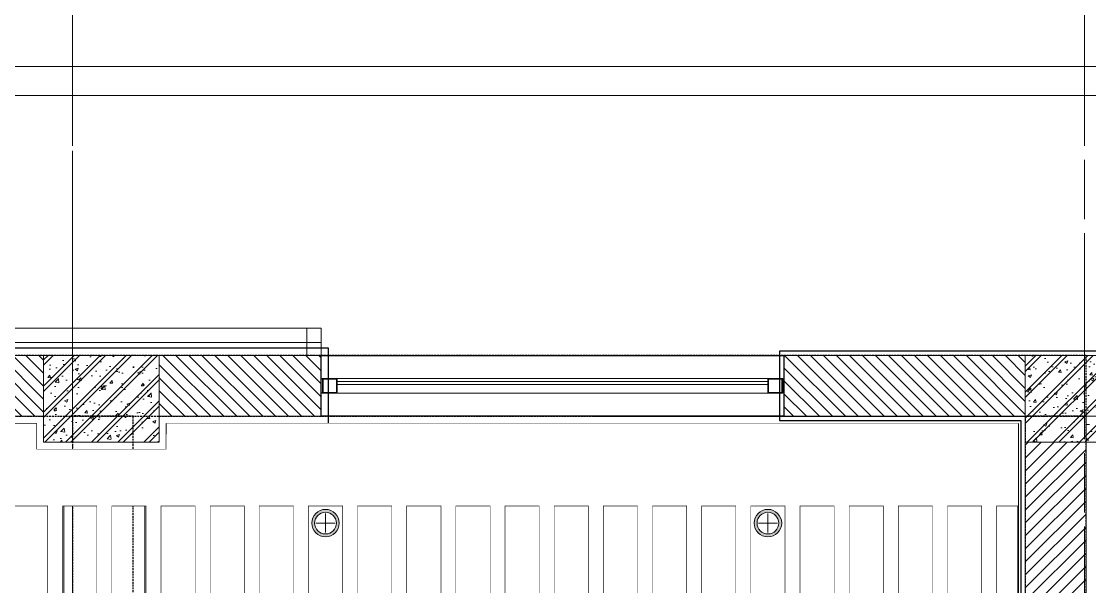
# Model space of a CAD drawing. Header units: millimetres. Extents: x -343543 to 400519, y -115663 to 104219.
# Drawn here: x -257931 to -254237, y 18600 to 20557 of the extents above; entities that cross this region are included whole.
import ezdxf
from ezdxf.xclip import XClip

# ---------------------------------------------------------------- set-up
doc = ezdxf.new("R2010")
doc.units = ezdxf.units.MM
doc.header["$XCLIPFRAME"] = 0
doc.linetypes.add('XREF MAT BANG TUONG XAY$0$CENTER', pattern=[50.8, 31.75, -6.35, 6.35, -6.35])
doc.linetypes.add('XREF MAT BANG TUONG XAY$0$xref_IKIGAI_Cot$0$HIDDEN', pattern=[9.525, 6.35, -3.175])
doc.layers.get('0').update_dxf_attribs({"color": 231, "lineweight": 0})
doc.layers.get('DefPoints').update_dxf_attribs({"color": 191})
for name, color, linetype, lineweight in [('A-CLNG', 157, 'Continuous', 25), ('A-OPEN', 20, 'Continuous', 9), ('A-PATT', 252, 'Continuous', 9), ('A-SYMBOLS', 10, 'Continuous', 13), ('XREF MAT BANG TUONG XAY$0$01.Xref _MB T1$0$A-FNSH', 8, 'Continuous', 9), ('XREF MAT BANG TUONG XAY$0$01.Xref _MB T1$0$A-GLAZ', 8, 'Continuous', 13), ('XREF MAT BANG TUONG XAY$0$01.Xref _MB T1$0$A-LITE', 8, 'Continuous', 9), ('XREF MAT BANG TUONG XAY$0$01.Xref _MB T1$0$A-RAIL', 8, 'Continuous', 9), ('XREF MAT BANG TUONG XAY$0$01.Xref _MB T1$0$A-TEXT', 8, 'Continuous', 25), ('XREF MAT BANG TUONG XAY$0$A-GRID', 8, 'XREF MAT BANG TUONG XAY$0$CENTER', 15), ('XREF MAT BANG TUONG XAY$0$A-WALL-INT', 8, 'Continuous', 9), ('XREF MAT BANG TUONG XAY$0$xref_IKIGAI_Cot$0$A-FNSH', 8, 'Continuous', 9), ('XREF MAT BANG TUONG XAY$0$xref_IKIGAI_Cot$0$A-PATT', 8, 'Continuous', 5)]:
    doc.layers.add(name, color=color, linetype=linetype, lineweight=lineweight)
doc.layers.add('fix lightting red', color=1, linetype='Continuous', lineweight=5, true_color=0xff0000)
for name, color, linetype in [('XREF MAT BANG TUONG XAY$0$A-FNSH', 8, 'Continuous'), ('XREF MAT BANG TUONG XAY$0$A-FURN', 8, 'Continuous'), ('XREF MAT BANG TUONG XAY$0$A-PATT', 8, 'Continuous'), ('XREF MAT BANG TUONG XAY$0$xref_IKIGAI_Cot$0$S-HIDD', 8, 'XREF MAT BANG TUONG XAY$0$xref_IKIGAI_Cot$0$HIDDEN')]:
    doc.layers.add(name, color=color, linetype=linetype)

# ---------------------------------------------------------------- blocks, each defined once
blk = doc.blocks.new('XREF MAT BANG TUONG XAY$0$01.Xref _MB T1$0$A$Cfb76151b')
at = {"color": 8}
for points in [[(0, 0), (50, 0), (50, 50), (0, 50)], [(2, 2), (48, 2), (48, 48), (2, 48)]]:
    blk.add_lwpolyline(points, close=True, dxfattribs=at)
blk = doc.blocks.new('XREF MAT BANG TUONG XAY$0$01.Xref _MB T1$0$A$Cc763f58b')
at = {"layer": 'DefPoints', "color": 8}
blk.add_line((5, -50), (5, 0), dxfattribs=at)
at = {"layer": 'XREF MAT BANG TUONG XAY$0$01.Xref _MB T1$0$A-FNSH', "color": 8}
for centre, start, end in [((2.5, 2.3), 222.6903, 317.3097), ((2.5, -52.3), 42.6903, 137.3097)]:
    blk.add_arc(centre, 3.4, start, end, dxfattribs=at)
blk = doc.blocks.new('*U112')
at = {"layer": 'XREF MAT BANG TUONG XAY$0$01.Xref _MB T1$0$A-GLAZ'}
for p, q in [((1545, 20), (55, 20)), ((1545, 10), (55, 10))]:
    blk.add_line(p, q, dxfattribs=at)
at = {"layer": 'XREF MAT BANG TUONG XAY$0$01.Xref _MB T1$0$A-LITE', "color": 8}
blk.add_lwpolyline([(1545, 50), (55, 50), (55, 0), (1545, 0)], close=True, dxfattribs=at)
at = {"layer": 'XREF MAT BANG TUONG XAY$0$01.Xref _MB T1$0$A-FNSH', "color": 8, "rotation": 180}
blk.add_blockref('XREF MAT BANG TUONG XAY$0$01.Xref _MB T1$0$A$Cc763f58b', (5, 0), dxfattribs=at)
at = {"layer": 'XREF MAT BANG TUONG XAY$0$01.Xref _MB T1$0$A-FNSH', "color": 8, "xscale": -1, "rotation": 180}
blk.add_blockref('XREF MAT BANG TUONG XAY$0$01.Xref _MB T1$0$A$Cc763f58b', (1595, 0), dxfattribs=at)
at = {"layer": 'XREF MAT BANG TUONG XAY$0$01.Xref _MB T1$0$A-GLAZ', "color": 8}
blk.add_blockref('XREF MAT BANG TUONG XAY$0$01.Xref _MB T1$0$A$Cfb76151b', (5, 0), dxfattribs=at)
at = {"layer": 'XREF MAT BANG TUONG XAY$0$01.Xref _MB T1$0$A-GLAZ', "color": 8, "xscale": -1}
blk.add_blockref('XREF MAT BANG TUONG XAY$0$01.Xref _MB T1$0$A$Cfb76151b', (1595, 0), dxfattribs=at)
blk = doc.blocks.new('XREF MAT BANG TUONG XAY$0$00.xref_IKIGAI_Truc')
at = {"layer": 'XREF MAT BANG TUONG XAY$0$A-GRID', "color": 8, "ltscale": 20}
for points in [[(5100, -3895), (5100, 22924.4)], [(8600, -4179.1), (8600, 22924.4)], [(-2907.5, 19400), (42750, 19400)]]:
    blk.add_lwpolyline(points, dxfattribs=at)
blk = doc.blocks.new('XREF MAT BANG TUONG XAY$0$xref_IKIGAI_Cot')
at = {"layer": 'XREF MAT BANG TUONG XAY$0$xref_IKIGAI_Cot$0$A-PATT'}
h = blk.add_hatch(dxfattribs=at)
h.set_pattern_fill('BT-01', color=8, scale=15, pattern_type=2)
h.set_pattern_definition([(50, (180, 80), (107.58903, -9.41282), [11.25, -123.75]), (355, (180, 80), (-20.8127, 112.8288), [9, -99]), (100.4514, (188.97, 79.22), (86.7764, 103.41593), [9.561, -105.1713]), (46.1842, (180, 110), (160.0862, -24.82785), [16.875, -185.625]), (96.6356, (193.34, 107.93), (140.1994, 146.1177), [14.3415, -157.757]), (351.1842, (180, 110), (140.1993, 146.1178), [13.5, -148.5]), (21, (195, 102.5), (89.53606, -60.39283), [11.25, -123.75]), (326, (195, 102.5), (36.4973, 108.7725), [9, -99]), (71.4514, (202.46, 97.47), (126.0334, 48.3796), [9.561, -105.1713]), (37.5, (180, 80), (1.82398, 49.93408), [0, -97.8, 0, -100.5, 0, -99.375]), (7.5, (180, 80), (39.46043, 59.16176), [0, -57.3, 0, -95.55, 0, -37.875]), (327.5, (146.55, 80), (80.073365, -3.38323), [0, -37.5, 0, -117, 0, -155.25]), (317.5, (131.55, 80), (87.47793, 15.01575), [0, -48.75, 0, -77.7, 0, -110.25]), (45, (180, 80), (-45.07806, 45.07806), []), (45, (180, 98.375), (-45.07806, 45.07806), [])])
h.paths.add_polyline_path([(5000, 19400), (5400, 19400), (5400, 19100), (5000, 19100)])
h = blk.add_hatch(dxfattribs=at)
h.set_pattern_fill('BT-01', color=8, scale=15, pattern_type=2)
h.set_pattern_definition([(50, (80, 80), (107.58903, -9.41282), [11.25, -123.75]), (355, (80, 80), (-20.8127, 112.8288), [9, -99]), (100.4514, (88.97, 79.22), (86.7764, 103.41593), [9.56103, -105.1713]), (46.1842, (80, 110), (160.08616, -24.82785), [16.875, -185.625]), (96.6356, (93.34, 107.93), (140.1994, 146.1177), [14.3415, -157.757]), (351.1842, (80, 110), (140.1993, 146.1178), [13.5, -148.5]), (21, (95, 102.5), (89.53606, -60.39283), [11.25, -123.75]), (326, (95, 102.5), (36.4973, 108.7725), [9, -99]), (71.4514, (102.46, 97.47), (126.0334, 48.3796), [9.56103, -105.1713]), (37.5, (80, 80), (1.82398, 49.93408), [0, -97.8, 0, -100.5, 0, -99.375]), (7.5, (80, 80), (39.46043, 59.16176), [0, -57.3, 0, -95.55, 0, -37.875]), (327.5, (46.55, 80), (80.073365, -3.38323), [0, -37.5, 0, -117, 0, -155.25]), (317.5, (31.55, 80), (87.47793, 15.01575), [0, -48.75, 0, -77.7, 0, -110.25]), (45, (80, 80), (-45.07806, 45.07806), []), (45, (80, 98.375), (-45.07806, 45.07806), [])])
h.paths.add_polyline_path([(8395, 19400), (8695, 19400), (8695, 19100), (8395, 19100)])
at = {"layer": 'XREF MAT BANG TUONG XAY$0$A-GRID', "color": 8, "ltscale": 20}
for points in [[(5100, -3895), (5100, 22924.4)], [(8600, -4179.1), (8600, 22924.4)], [(-2907.5, 19400), (42750, 19400)]]:
    blk.add_lwpolyline(points, dxfattribs=at)
at = {"layer": 'XREF MAT BANG TUONG XAY$0$xref_IKIGAI_Cot$0$A-FNSH', "color": 8}
for points in [[(5000, 19400), (5400, 19400), (5400, 19100), (5000, 19100)], [(8395, 19400), (8695, 19400), (8695, 19100), (8395, 19100)]]:
    blk.add_lwpolyline(points, close=True, dxfattribs=at)
at = {"layer": 'XREF MAT BANG TUONG XAY$0$xref_IKIGAI_Cot$0$S-HIDD', "color": 8}
for points in [[(8605, 19400), (0, 19400), (0, 19190), (8605, 19190)], [(5100, 9990), (5310, 9990), (5310, 19190), (5100, 19190)], [(8395, 15900), (8605, 15900), (8605, 19190), (8395, 19190)]]:
    blk.add_lwpolyline(points, close=True, dxfattribs=at)
blk = doc.blocks.new('*U231')
at = {"layer": 'XREF MAT BANG TUONG XAY$0$A-PATT'}
h = blk.add_hatch(dxfattribs=at)
h.set_pattern_fill('ANSI31', color=8, scale=10)
h.set_pattern_definition([(45, (38646.79, -11293.564), (-22.45064, 22.45064), [])])
h.paths.add_polyline_path([(-38.7, 47.5), (3161.3, 47.5), (3161.3, -162.5), (-38.7, -162.5)])
at = {"layer": 'XREF MAT BANG TUONG XAY$0$A-WALL-INT', "color": 8}
blk.add_lwpolyline([(-38.7, 47.5), (3161.3, 47.5), (3161.3, -162.5), (-38.7, -162.5)], close=True, dxfattribs=at)
blk = doc.blocks.new('*U245')
at = {"layer": 'XREF MAT BANG TUONG XAY$0$A-PATT'}
h = blk.add_hatch(dxfattribs=at)
h.set_pattern_fill('ANSI31', color=8, scale=10)
h.set_pattern_definition([(45, (36281.79, -11293.564), (-22.45064, 22.45064), [])])
h.paths.add_polyline_path([(-38.7, 47.5), (796.3, 47.5), (796.3, -162.5), (-38.7, -162.5)])
at = {"layer": 'XREF MAT BANG TUONG XAY$0$A-WALL-INT', "color": 8}
blk.add_lwpolyline([(-38.7, 47.5), (796.3, 47.5), (796.3, -162.5), (-38.7, -162.5)], close=True, dxfattribs=at)
blk = doc.blocks.new('*U246')
at = {"layer": 'XREF MAT BANG TUONG XAY$0$A-PATT'}
h = blk.add_hatch(dxfattribs=at)
h.set_pattern_fill('ANSI31', color=8, scale=10)
h.set_pattern_definition([(45, (36006.78, -11293.564), (-22.45064, 22.45064), [])])
h.paths.add_polyline_path([(-38.7, 47.5), (521.3, 47.5), (521.3, -162.5), (-38.7, -162.5)])
at = {"layer": 'XREF MAT BANG TUONG XAY$0$A-WALL-INT', "color": 8}
blk.add_lwpolyline([(-38.7, 47.5), (521.3, 47.5), (521.3, -162.5), (-38.7, -162.5)], close=True, dxfattribs=at)
blk = doc.blocks.new('*U247')
at = {"layer": 'XREF MAT BANG TUONG XAY$0$A-PATT'}
h = blk.add_hatch(dxfattribs=at)
h.set_pattern_fill('ANSI31', color=8, scale=10)
h.set_pattern_definition([(45, (35986.798, -11293.564), (-22.45064, 22.45064), [])])
h.paths.add_polyline_path([(-38.7, 47.5), (501.3, 47.5), (501.3, -162.5), (-38.7, -162.5)])
at = {"layer": 'XREF MAT BANG TUONG XAY$0$A-WALL-INT', "color": 8}
blk.add_lwpolyline([(-38.7, 47.5), (501.3, 47.5), (501.3, -162.5), (-38.7, -162.5)], close=True, dxfattribs=at)
blk = doc.blocks.new('01.Xref _MB T1')
at = {"color": 8}
for points in [[(5959.99993, 19494.99932), (5909.99993, 19494.99932), (5909.99993, 19400.00017), (5959.99993, 19400.00017)], [(39999.98286, 2999.99997), (40000.00012, 19400), (-0.00011, 19399.99891), (0.00011, 2999.99997), (8394.99073, 2999.9999), (8394.99073, -99.99996), (31605.0109, -99.99952), (31605.0109, 3000.00035)], [(3539.99179, 10449.99962), (3540.08991, 10824.96238), (3279.9671, 10825.03045), (3279.9671, 10225.00011), (2149.99201, 10225.00011), (2149.99201, 10825.00851), (1889.9917, 10825.00851), (1889.9917, 10450), (459.99182, 10450), (459.99182, 18879.99404), (5069.99182, 18879.99404), (5069.99182, 10450)], [(5069.98767, 18879.99404), (459.99596, 18879.99404), (460.00011, 10450), (1915.00118, 10450), (1915.00118, 10200), (3515.00118, 10200), (3515.00118, 10450), (5070.00011, 10450)], [(5350, 16199.99915), (8095, 16199.99915), (8095, 18879.99404), (5350, 18879.99404)]]:
    blk.add_lwpolyline(points, close=True, dxfattribs=at)
for points in [[(5350.00011, 15899.99915), (8395, 15900.00022), (8395, 19187.99989), (5399.99067, 19190.00266), (5399.99067, 19100.00025), (5000, 19100), (5000, 19190.00241), (300, 19190.00241), (300.00025, 18999.99692), (210.00036, 18999.99692), (210.00011, 10200), (5350.00011, 10200), (5350.00011, 15899.99915)], [(8605.00011, 15995.00022), (8604.98143, 19189.99915), (11305, 19189.99903)]]:
    blk.add_lwpolyline(points, dxfattribs=at)
at = {"layer": 'XREF MAT BANG TUONG XAY$0$01.Xref _MB T1$0$A-FNSH', "color": 8}
for points in [[(8394.99073, 1999.99999), (-1000, 1999.99998), (-1000.00012, 20399.99968), (14583.31301, 20400.0078)], [(-899.99999, 5519.99987), (-900.00012, 20299.99973), (14483.31306, 20300.00774), (14483.31333, 19400)]]:
    blk.add_lwpolyline(points, dxfattribs=at)
at = {"layer": 'XREF MAT BANG TUONG XAY$0$01.Xref _MB T1$0$A-RAIL', "color": 8}
blk.add_lwpolyline([(4459.99993, 19494.99888), (4459.99993, 19444.99888), (5959.99993, 19444.99932), (5959.99993, 19494.99932)], close=True, dxfattribs=at)
at = {"layer": 'XREF MAT BANG TUONG XAY$0$01.Xref _MB T1$0$A-TEXT', "color": 8}
blk.add_lwpolyline([(5959.99993, 19400), (7559.99981, 19400), (7559.99981, 19190.00763), (5959.99993, 19190.00763)], close=True, dxfattribs=at)
at = {"layer": 'XREF MAT BANG TUONG XAY$0$A-FNSH', "color": 8}
for points in [[(14165.00007, 19414.99916), (7544.99993, 19415.00765), (7544.99993, 19174.99886), (8379.99034, 19175.00748), (8380.00005, 15885.00022), (9724.93809, 15884.99914)], [(7544.99993, 19164.99886), (8369.99037, 19165.00738), (8370.00008, 15875.00023), (9734.93809, 15874.99913)]]:
    blk.add_lwpolyline(points, dxfattribs=at)
blk.add_lwpolyline([(4434.99994, 19425.00323), (4434.9998, 19165.00257), (4974.99072, 19164.99917), (4974.9905, 19075.00103), (5424.88798, 19075.0002), (5425.25844, 19165.00241), (5984.99993, 19165.00241), (5984.99993, 19425.0024)], close=True, dxfattribs=at)
at = {"color": 8}
blk.add_blockref('XREF MAT BANG TUONG XAY$0$00.xref_IKIGAI_Truc', (0.00011, 0), dxfattribs=at)
ref = blk.add_blockref('XREF MAT BANG TUONG XAY$0$xref_IKIGAI_Cot', (-0.00927, -0.00001), dxfattribs=at)
XClip(ref).set_block_clipping_path([(-1610.3425959283, -2225.6693134198), (41829.1295208634, 21555.8819575264)])
at = {"layer": 'XREF MAT BANG TUONG XAY$0$01.Xref _MB T1$0$A-TEXT', "color": 8, "xscale": -1, "rotation": 180}
blk.add_blockref('*U112', (5960.00836, 19320), dxfattribs=at)
at = {"layer": 'XREF MAT BANG TUONG XAY$0$A-FURN', "color": 8, "xscale": -1}
for name, p in [('*U247', (4961.30205, 19352.49901)), ('*U246', (5921.29332, 19352.51102)), ('*U245', (8356.2934, 19352.50763))]:
    blk.add_blockref(name, p, dxfattribs=at)
at = {"layer": 'XREF MAT BANG TUONG XAY$0$A-FURN', "color": 8, "xscale": -1, "rotation": 270}
blk.add_blockref('*U231', (8557.5, 15938.6989), dxfattribs=at)
blk = doc.blocks.new('*U617')
blk.add_lwpolyline([(-50, 7913.6), (0, 7913.6), (0, -741.4), (-50, -741.4)], close=True)
blk.add_wipeout([(-50, 7913.6), (0, 7913.6), (0, -741.4), (-50, -741.4)])
blk = doc.blocks.new('*U619')
blk.add_lwpolyline([(-50, 1957.1), (0, 1957.1), (0, -6697.9), (-50, -6697.9)], close=True)
blk.add_wipeout([(-50, 1957.1), (0, 1957.1), (0, -6697.9), (-50, -6697.9)])
blk = doc.blocks.new('*U620')
blk.add_lwpolyline([(-50, -3692.9), (0, -3692.9), (0, -6697.9), (-50, -6697.9)], close=True)
blk.add_wipeout([(-50, -3692.9), (0, -3692.9), (0, -6697.9), (-50, -6697.9)])
blk = doc.blocks.new('*U621')
blk.add_lwpolyline([(-50, -3692.9), (0, -3692.9), (0, -6697.9), (-50, -6697.9)], close=True)
blk.add_wipeout([(-50, -3692.9), (0, -3692.9), (0, -6697.9), (-50, -6697.9)])
blk = doc.blocks.new('nnnndgnb')
at = {"layer": 'A-PATT'}
for name, p in [('*U617', (3740, -481.7)), ('*U619', (3910, 5474.9)), ('*U620', (4080, 11124.9)), ('*U620', (4250, 11124.9)), ('*U620', (4420, 11124.9)), ('*U620', (4590, 11124.9)), ('*U620', (4760, 11124.9)), ('*U620', (4930, 11124.9)), ('*U620', (5100, 11124.9)), ('*U621', (5270, 11124.9)), ('*U620', (5440, 11124.9)), ('*U620', (5610, 11124.9)), ('*U620', (5780, 11124.9)), ('*U620', (5950, 11124.9)), ('*U620', (6120, 11124.9)), ('*U620', (6290, 11124.9)), ('*U620', (6460, 11124.9)), ('*U620', (6630, 11124.9)), ('*U620', (6800, 11124.9)), ('*U620', (6970, 11124.9))]:
    blk.add_blockref(name, p, dxfattribs=at)
blk.add_wipeout([(-755, 7716.9), (3650, 7716.5), (3650, 7627), (4099.9, 7627), (4100.3, 7717), (7045, 7717), (7045, 7431.9), (-755, 7431.9)])
blk = doc.blocks.new('LT8A')
at = {"layer": 'A-PATT', "true_color": 0xd6d6d6}
h = blk.add_hatch(dxfattribs=at)
h.set_pattern_fill('_USER', color=254, scale=340, double=1, pattern_type=0)
h.set_pattern_definition([(0, (-1255, -18820), (0, 340), []), (90, (-1255, -18820), (-340, 2e-14), [])])
edge = h.paths.add_edge_path(flags=17)
edge.add_arc((0, 0), 37.5, 0, 360)
edge = h.paths.add_edge_path()
edge.add_arc((0, 0), 47.5, 0, 360)
at = {"layer": 'A-PATT'}
h = blk.add_hatch(color=256, dxfattribs=at)
h.dxf.hatch_style = 1
edge = h.paths.add_edge_path(flags=17)
edge.add_arc((0, 0), 37.5, 0, 360)
edge = h.paths.add_edge_path()
edge.add_arc((0, 0), 47.5, 0, 360)
for points in [[(-33, 0), (33, 0)], [(0, 33), (0, -33)]]:
    blk.add_lwpolyline(points)
for radius in [47.5, 37.5]:
    blk.add_circle((0, 0), radius)

msp = doc.modelspace()

# ---------------------------------------------------------------- block references
at = {"layer": 'A-SYMBOLS'}
msp.add_blockref('01.Xref _MB T1', (-262854, 0), dxfattribs=at)

# ---------------------------------------------------------------- next in the draw order: linework, layer by layer
at = {"layer": 'A-CLNG', "color": 251}
msp.add_lwpolyline([(-254484, 15875), (-254484, 18880), (-262394, 18880), (-262394, 10225), (-257504, 10225), (-257504, 15875)], close=True, dxfattribs=at)
at = {"layer": 'A-OPEN', "color": 251}
msp.add_lwpolyline([(-262284, 18880), (-262284, 19165), (-257879, 19164.5), (-257879, 19075), (-257429, 19075), (-257428.8, 19165), (-254484, 19165), (-254484, 18880)], close=True, dxfattribs=at)

# ---------------------------------------------------------------- next in the draw order: block references
at = {"layer": 'fix lightting red'}
for p in [(-256879, 18820), (-255349, 18820)]:
    msp.add_blockref('LT8A', p, dxfattribs=at)

# ---------------------------------------------------------------- next in the draw order: block references
at = {"layer": 'A-OPEN'}
msp.add_blockref('nnnndgnb', (-261529, 11448), dxfattribs=at)

doc.saveas('drawing.dxf')
